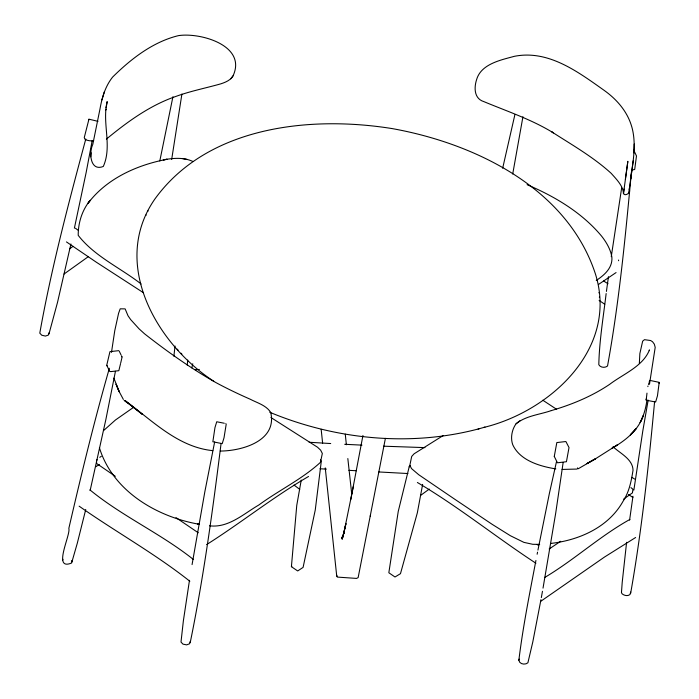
<?xml version="1.0" encoding="UTF-8"?>
<svg xmlns="http://www.w3.org/2000/svg" width="699" height="699" viewBox="0 0 699 699"><rect width="100%" height="100%" fill="white"/><g stroke="black" fill="none" stroke-linecap="round" stroke-linejoin="round"><path stroke-width="1.05" d="M85.794 138.996C68.563 203.217 51.455 267.691 39.791 333.152L41.774 335.223L45.418 336.07L48.31 335.118L48.982 332.846M630.734 178.813C633.023 161.626 636.606 143.907 631.791 126.825L631.695 126.571C627.422 111.665 616.92 99.511 604.495 90.617L604.355 90.503C578.204 72.014 548.523 49.524 514.359 56.322C500.702 60.053 481.061 63.976 476.596 79.642C473.974 87.716 474.018 98.655 483.935 101.652C507.36 111.403 531.651 119.485 553.381 132.862L551.974 132.006C572.21 144.999 593.39 157.083 611.223 173.369C616.527 179.363 623.185 185.89 623.464 193.64L627.859 161.303L625.378 179.372M633.958 152.95L634.22 144.029M623.491 193.011C623.892 197.031 631.363 193.195 629.24 189.412L633.207 160.77M189.473 580.319L183.374 620.799L180.997 642.058L182.972 644.129L186.633 644.871L189.543 643.788L190.25 641.42M626.601 542.31L622.215 582.346L621.463 592.569L622.075 593.801C624.172 595.574 627.711 596.422 629.974 594.526L630.69 592.062M646.986 393.126L646.173 400.186L655.627 402.012L657.462 395.8L659.209 382.353L649.729 380.37M618.563 260.736L618.598 260.037M111.482 352.375L114.776 330.644L118.568 313.344L120.193 308.827L125.13 308.879L128.013 315.756L130.687 319.618L139.084 328.853L144.588 333.842C167.21 351.562 190.775 368.294 215.773 382.51C227.044 388.6 238.612 394.131 250.338 399.278C257.424 402.991 266.258 405.324 270.731 412.462C277.354 440.877 242.107 450.942 220.299 451.056M631.415 172.155C625.352 236.952 619.192 301.959 607.527 366.005C605.019 368.093 600.485 367.7 598.807 364.729C599.314 340.981 603.333 317.189 606.147 293.554M654.614 401.453C648.602 465.63 641.857 529.868 630.638 593.364M320.509 459.828L321.295 461.279L315.258 509.999L303.095 567.387L297.687 570.952L291.413 566.688L296.76 505.36L301.243 480.047M106.423 139.084C127.541 121.652 150.381 105.042 176.559 96.182C191.019 90.966 206.126 88.013 220.884 83.819C225.541 82.272 230.513 80.289 233.082 75.807C247.088 45.339 199.993 32.25 178.455 35.64L178.367 35.658C152.924 41.844 130.923 58.943 112.609 77.091C105.331 86.23 101.975 97.58 100.001 108.904L92.792 144.378C88.825 152.627 90.075 171.762 103.303 166.458C111.429 148.345 104.037 128.275 105.907 109.359L105.829 110.005L107.165 101.582L105.907 107.821M187.253 365.131L187.716 360.029M91.123 152.758L90.678 156.803M173.885 356.245L175.03 346.014M221.085 443.367C212.767 510.06 203.697 576.797 190.207 642.661M646.217 398.937L646.112 399.793M659.096 383.489L659.201 382.633M623.456 193.308L624.041 189.01M540.956 599.672L532.778 642.023L527.894 662.792C525.15 665.177 519.401 664.277 518.859 660.24C522.957 626.723 529.632 593.6 535.923 560.449M563.132 462.598L555.74 512.891L543.027 588.13M181.906 94.05L171.674 159.459M606.426 291.413L608.462 276.682M629.406 188.415L628.777 192.723M629.598 520.108L632.962 496.264M611.267 256.673L621.638 188.031M633.871 490.034L642.809 430.907L648.165 400.143M422.624 484.407L417.347 512.795L400.475 573.669L394.996 576.998L388.836 572.752L398.247 511.406L409.16 466.941L410.121 465.586M362.947 435.486L350.715 499.82M646.933 400.02C645.946 407.858 643.84 415.573 640.135 422.572L643.211 415.756C638.065 430.671 625.081 440.781 611.896 448.356L617.182 445.01L594.622 459.339L586.741 463.682L595.565 458.719L578.222 468.767M649.485 384.258L655.199 347.377L654.316 344.153L652.551 341.75L650.638 340.535L644.469 339.67L642.652 341.182L639.865 353.563L639.34 363.541M522.939 116.716L512.716 173.999M192.068 564.6L204.851 491.703L214.645 441.978M85.732 509.501L77.318 543.149L71.604 563.01C52.041 571.109 70.922 534.718 68.834 528.4C81.224 474.761 94.199 421.217 109.367 368.286M541.332 597.575L542.468 591.275M92.181 140.656L86.204 172.26L74.382 228.189M96.576 461.812L96.576 463.446L115.326 476.325M96.846 460.309L97.004 459.584M115.44 371.291L105.864 419.522L90.127 490.576M632.473 492.594L632.726 491.231M632.813 490.715L632.979 489.833M370.269 515.792L358.141 577.61L356.542 578.414L337.302 577.086L336.621 575.05L325.253 467.893M385.402 438.343L370.208 516.115M159.809 160.945L172.933 96.733M537.138 554.237L537.548 552.166M537.95 550.096L549.344 493.599L556.509 461.593M353.353 486.417L343.698 533.765L345.961 523.595L342.161 539.261L344.354 531.485L342.126 538.239L343.261 535.076L341.54 538.073L342.851 537.094M502.668 168.232L514.866 114.75M70.922 243.977L57.545 302.256L48.947 334.052M122.002 357.416L120.682 363.069M647.851 386.626L648.017 385.97M191.806 367.866L192.758 363.777M120.49 363.882L118.839 370.688L110.809 371.606L109.691 371.414L106.746 365.201L109.953 351.641L118.83 350.653M649.275 350.645L649.458 349.893C642.958 366.425 623.517 373.816 609.685 384.319C591.878 396.316 571.896 404.607 551.336 410.584L551.397 410.566C539.619 414.673 526.024 415.687 516.072 423.769C511.904 429.57 510.296 437.871 512.734 444.713C519.969 460.58 539.96 466.338 555.792 468.898M632.394 492.891L623.622 499.138M291.413 566.688L291.85 566.295M409.177 466.862L409.396 466.111M649.056 382.414L649.319 381.532M648.454 384.485L648.759 383.445M97.991 121.346L88.956 119.171L84.264 137.563C83.74 140.717 91.892 141.224 93.64 140.726M101.94 99.896L104.343 91.822M88.878 119.328L88.686 119.922M518.859 660.24L519.226 659.096M62.56 560.449L62.936 559.305M483.822 427.438C550.41 411.265 618.545 348.731 595.531 274.296C567.667 188.468 475.469 143.531 392.226 128.599C309.972 115.379 207.559 126.266 154.96 198.909C110.145 262.981 156.296 343.873 213.719 381.217M145.864 215.475L146.108 214.969M147.804 211.36L148.039 210.862M103.583 430.575L115.431 420.012L133.492 407.395M233.082 75.807L230.766 78.83M516.072 423.769L519.899 420.772M577.671 468.697L577.54 467.884M596.247 280.491C604.408 275.091 612.857 267.787 611.861 256.97C610.533 249.281 606.4 242.256 601.629 236.175C582.066 212.679 554.927 196.524 527.09 184.676M616.072 272.575L598.554 284.414M420.492 495.486L429.282 489.073M64.02 274.034L88.275 256.69M69.62 248.8L73.072 246.336M99.765 457.347L101.364 456.264M549.161 548.986L560.677 541.279M541.026 601.123L604.504 557.042L635.627 537.505M95.981 466.67L99.319 464.451M443.052 435.626L414.123 453.782L411.694 456.447L409.841 465.281L411.528 468.592L418.745 474.735L454.586 499.121L492.279 524.407L510.366 535.714L523.883 542.363L532.778 544.303L539.654 544.381M544.538 577.575C574.211 559.969 599.707 536.229 629.913 519.427M308.539 476.482C273.152 497.041 241.146 522.791 206.607 544.6M269.77 412.27C335.389 439.592 410.173 447.115 479.191 428.74M478.09 429.055L484.966 427.106M631.651 170.067L634.701 169.49L636.483 155.964L633.705 150.075M550.698 543.446C579.183 540.205 608.532 527.299 623.027 501.323C629.179 492.035 631.328 481.017 633.032 470.217C632.735 459.051 620.17 453.433 613.032 446.74M576.972 469.064L562.057 469.44M195.196 369.719L199.381 369.43M424.957 447.622L383.55 446.189M344.712 444.293L361.977 445.132M319.976 468.776L326.398 469.116M348.871 470.34L356.368 470.742M378.841 471.956L407.919 473.538M212.828 450.645C177.826 447.203 151.884 420.204 124.859 400.44L132.793 406.766L124.125 400.475M309.133 442.257L330.697 443.542M209.517 525.797C228.433 528.199 243.68 513.774 258.901 504.949C278.962 490.235 302.16 479.156 320.465 462.319L322.335 453.459L320.631 450.156L317.521 447.22L270.932 417.513M199.145 524.259C156.611 516.823 112.653 491.021 99.415 447.762M193.099 161.565C183.75 157.1 173.142 158.061 163.269 159.87L167.157 159.267C137.196 164.859 106.449 178.586 87.838 203.566L90.223 200.29C82.133 210.006 78.139 222.859 78.209 235.327C94.295 256.245 120.455 267.857 141.102 283.977M182.317 158.524L187.149 159.459M224.292 423.245L216.734 421.768L214.951 427.631L212.854 441.759L222.23 443.647L224.012 437.792L226.196 424.276L225.829 423.577M603.578 280.998L607.999 283.724M631.931 477.382L634.675 479.077M537.024 544.442L538.58 545.403M632.866 497.435L628.418 494.481M535.897 563.228C495.897 537.042 458.623 506.819 417.382 482.493M556.622 409.326L542.826 400.221M143.374 292.671L96.139 262.09L66.457 241.915M198.245 532.769L175.982 517.618M599.113 300.413L604.731 304.231M79.127 506.163C115.632 531.808 154.811 553.512 189.848 581.253M630.917 487.596L632.979 489.283M75.413 228.215L78.454 230.478M299.749 489.361L294.017 485.054M193.273 559.375C160.665 533.468 122.194 516.325 89.944 489.903M177.197 349.159L178.07 350.077M181.041 353.222L181.889 354.113M123.365 399.452L118.743 390.785L116.034 384.109L119.223 391.763L113.867 378.115M121.748 356.438L121.984 356.944L121.521 355.948M121.076 355.022L119.311 351.326M107.043 365.892L106.807 365.376M71.656 560.589L71.971 561.865M336.621 575.05L336.831 576.317M351.667 493.503L347.831 458.544M321.156 429.273L322.632 443.218M345.271 434.149L346.372 444.765M599.008 292.462L599.052 293.012M599.393 296.988L599.436 297.538M554.272 456.421L557.444 462.79L566.435 461.716L569.021 447.561L565.893 441.532L556.832 442.572L554.272 456.421M636.308 428.47L630.384 434.83L636.308 428.47M199.206 524.259L197.459 523.927L199.232 524.276M142.238 414.271L132.522 406.591L142.238 414.271"/></g></svg>
